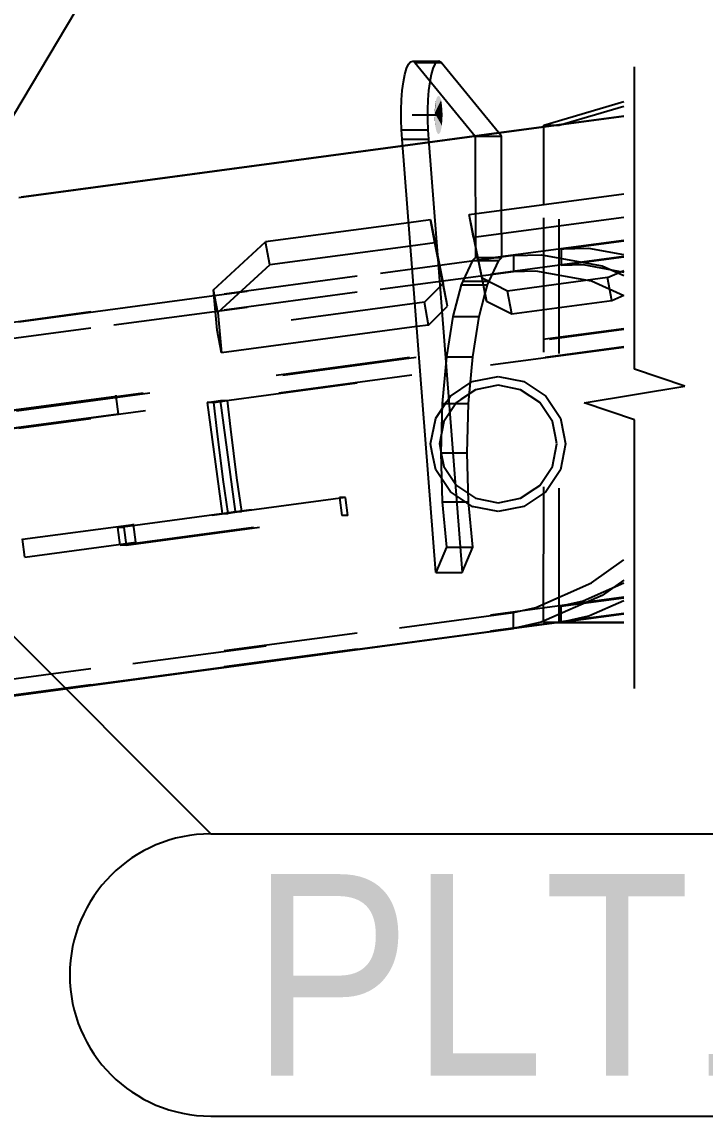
# Model space of a CAD drawing. Header units: millimetres. Extents: x 150000 to 150841, y 150000 to 150594.
# Drawn here: x 150482.17 to 150492.33, y 150444.41 to 150460.69 of the extents above; entities that cross this region are included whole.
import ezdxf

# ---------------------------------------------------------------- set-up
doc = ezdxf.new("R2010")
doc.units = ezdxf.units.MM
doc.linetypes.add('XKITLINE00', pattern=[0])
doc.linetypes.add('XKITLINE02', pattern=[4, 2, -2])
doc.styles.add('ARIAL', font='arial.ttf')

msp = doc.modelspace()

# ---------------------------------------------------------------- linework, layer by layer
at = {"color": 7, "linetype": 'XKITLINE00'}
for p, q in [((150479.375, 150454.821), (150486.594, 150466.952)), ((150480.2, 150453.388), (150484.979, 150448.607)), ((150484.979, 150448.607), (150509.536, 150448.607)), ((150484.979, 150444.407), (150509.536, 150444.407))]:
    msp.add_line(p, q, dxfattribs=at)
at = {"color": 2, "linetype": 'XKITLINE00'}
for p, q in [((150487.891, 150459.995), (150487.919, 150460.059)), ((150487.919, 150460.059), (150487.95, 150460.096)), ((150487.95, 150460.096), (150487.981, 150460.104)), ((150487.981, 150460.104), (150488.372, 150460.104)), ((150488.311, 150460.059), (150488.282, 150459.995)), ((150488.341, 150460.096), (150488.311, 150460.059)), ((150488.372, 150460.104), (150488.341, 150460.096)), ((150488.403, 150460.084), (150488.372, 150460.104)), ((150489.304, 150458.988), (150488.403, 150460.084)), ((150487.844, 150459.797), (150487.865, 150459.907)), ((150487.865, 150459.907), (150487.891, 150459.995)), ((150488.257, 150459.907), (150488.235, 150459.797)), ((150488.282, 150459.995), (150488.257, 150459.907)), ((150487.827, 150459.67), (150487.844, 150459.797)), ((150488.235, 150459.797), (150488.218, 150459.67)), ((150487.815, 150459.53), (150487.827, 150459.67)), ((150488.218, 150459.67), (150488.207, 150459.53)), ((150487.809, 150459.382), (150487.815, 150459.53)), ((150487.809, 150459.231), (150487.809, 150459.382)), ((150488.207, 150459.53), (150488.201, 150459.382)), ((150488.201, 150459.382), (150488.201, 150459.231)), ((150489.931, 150459.152), (150491.121, 150459.502)), ((150487.815, 150459.083), (150487.809, 150459.231)), ((150488.201, 150459.231), (150488.206, 150459.083)), ((150487.827, 150458.942), (150487.815, 150459.083)), ((150487.815, 150459.083), (150488.206, 150459.083)), ((150488.206, 150459.083), (150488.218, 150458.942)), ((150489.931, 150459.127), (150489.263, 150459.037)), ((150489.931, 150459.121), (150489.268, 150459.032)), ((150489.931, 150457.97), (150489.931, 150459.152)), ((150488.328, 150452.496), (150487.827, 150458.942)), ((150487.827, 150458.942), (150488.218, 150458.942)), ((150488.218, 150458.942), (150488.719, 150452.496)), ((150489.305, 150457.886), (150489.304, 150458.988)), ((150487.835, 150458.84), (150482.119, 150458.072)), ((150487.834, 150458.845), (150482.156, 150458.083)), ((150488.821, 150457.821), (150491.121, 150458.129)), ((150488.885, 150457.48), (150488.821, 150457.821)), ((150491.121, 150457.78), (150488.885, 150457.48)), ((150487.923, 150457.7), (150485.793, 150457.414)), ((150488.885, 150457.48), (150489.078, 150456.534)), ((150485.02, 150456.704), (150485.793, 150457.414)), ((150485.858, 150457.074), (150485.793, 150457.414)), ((150487.95, 150457.354), (150485.858, 150457.074)), ((150485.858, 150457.074), (150485.084, 150456.363)), ((150485.084, 150456.363), (150485.02, 150456.704)), ((150485.07, 150456.104), (150485.02, 150456.704)), ((150488.97, 150456.306), (150489.057, 150456.635)), ((150490.944, 150456.543), (150491.121, 150456.622)), ((150485.027, 150456.613), (150482.119, 150456.223)), ((150489.078, 150456.534), (150489.455, 150456.343)), ((150489.455, 150456.343), (150490.944, 150456.543)), ((150485.084, 150456.363), (150485.135, 150455.763)), ((150488.874, 150455.704), (150488.97, 150456.306)), ((150488.044, 150456.154), (150485.135, 150455.763)), ((150485.135, 150455.763), (150485.07, 150456.104)), ((150488.814, 150455.011), (150488.874, 150455.704)), ((150488.793, 150454.275), (150488.814, 150455.011)), ((150488.814, 150453.546), (150488.793, 150454.275)), ((150488.874, 150452.874), (150488.814, 150453.546)), ((150488.719, 150452.496), (150488.874, 150452.874)), ((150488.328, 150452.496), (150488.719, 150452.496)), ((150491.121, 150452.384), (150490.799, 150452.156)), ((150490.799, 150452.156), (150489.895, 150451.756)), ((150490.159, 150451.753), (150479.893, 150450.375)), ((150489.895, 150451.756), (150489.482, 150451.662)), ((150489.93, 150451.753), (150489.93, 150451.772)), ((150491.121, 150451.753), (150489.93, 150451.753)), ((150479.894, 150450.375), (150489.482, 150451.662))]:
    msp.add_line(p, q, dxfattribs=at)
at = {"color": 7, "linetype": 'XKITLINE02'}
for p, q in [((150487.981, 150460.104), (150488.012, 150460.084)), ((150488.012, 150460.084), (150488.912, 150458.988)), ((150488.012, 150460.084), (150488.403, 150460.084)), ((150490.16, 150459.152), (150491.121, 150459.434)), ((150491.121, 150459.287), (150489.931, 150459.127)), ((150491.121, 150459.281), (150489.931, 150459.121)), ((150489.931, 150459.152), (150490.16, 150459.152)), ((150490.159, 150451.753), (150490.16, 150459.152)), ((150489.263, 150459.037), (150487.834, 150458.845)), ((150489.268, 150459.032), (150487.835, 150458.84)), ((150488.912, 150458.988), (150488.915, 150457.181)), ((150488.912, 150458.988), (150489.304, 150458.988)), ((150489.93, 150451.772), (150489.931, 150457.97)), ((150489.013, 150456.875), (150488.821, 150457.821)), ((150489.306, 150457.181), (150489.305, 150457.886)), ((150488.245, 150457.743), (150487.923, 150457.7)), ((150488.309, 150457.403), (150488.245, 150457.743)), ((150488.245, 150457.743), (150488.437, 150456.797)), ((150491.121, 150457.437), (150479.85, 150455.924)), ((150490.188, 150457.306), (150491.121, 150457.432)), ((150488.309, 150457.403), (150487.95, 150457.354)), ((150488.501, 150456.457), (150488.309, 150457.403)), ((150490.601, 150457.319), (150490.188, 150457.306)), ((150490.188, 150457.306), (150490.188, 150457.067)), ((150491.121, 150457.223), (150490.601, 150457.319)), ((150491.121, 150457.198), (150479.85, 150455.685)), ((150489.483, 150457.212), (150485.027, 150456.613)), ((150488.871, 150457.139), (150488.725, 150456.832)), ((150488.915, 150457.181), (150488.871, 150457.139)), ((150488.871, 150457.139), (150489.262, 150457.139)), ((150488.915, 150457.181), (150489.306, 150457.181)), ((150489.117, 150456.832), (150489.262, 150457.139)), ((150489.262, 150457.139), (150489.306, 150457.181)), ((150489.483, 150457.212), (150489.482, 150456.972)), ((150489.483, 150457.212), (150489.896, 150457.224)), ((150489.896, 150457.224), (150490.8, 150457.058)), ((150490.188, 150457.067), (150491.121, 150457.192)), ((150489.482, 150456.972), (150479.854, 150455.68)), ((150489.814, 150456.982), (150489.482, 150456.972)), ((150490.641, 150456.83), (150489.814, 150456.982)), ((150490.188, 150457.067), (150490.519, 150457.077)), ((150490.519, 150457.077), (150491.121, 150456.966)), ((150490.8, 150457.058), (150491.121, 150456.913)), ((150490.88, 150456.884), (150491.121, 150456.992)), ((150488.437, 150456.797), (150488.155, 150456.518)), ((150488.501, 150456.457), (150488.437, 150456.797)), ((150488.725, 150456.832), (150488.703, 150456.776)), ((150488.725, 150456.832), (150489.117, 150456.832)), ((150489.391, 150456.684), (150489.013, 150456.875)), ((150489.078, 150456.534), (150489.013, 150456.875)), ((150489.094, 150456.776), (150489.117, 150456.832)), ((150490.88, 150456.884), (150489.391, 150456.684)), ((150491.121, 150456.614), (150490.641, 150456.83)), ((150490.944, 150456.543), (150490.88, 150456.884)), ((150488.703, 150456.776), (150488.578, 150456.306)), ((150488.703, 150456.776), (150489.094, 150456.776)), ((150489.057, 150456.635), (150489.094, 150456.776)), ((150489.455, 150456.343), (150489.391, 150456.684)), ((150488.155, 150456.518), (150485.07, 150456.104)), ((150488.219, 150456.177), (150488.155, 150456.518)), ((150488.219, 150456.177), (150488.501, 150456.457)), ((150488.578, 150456.306), (150488.482, 150455.704)), ((150488.578, 150456.306), (150488.97, 150456.306)), ((150481.987, 150454.902), (150491.121, 150456.128)), ((150488.219, 150456.177), (150488.044, 150456.154)), ((150482.087, 150454.902), (150491.121, 150456.115)), ((150482.023, 150454.638), (150491.121, 150455.859)), ((150491.121, 150455.846), (150482.122, 150454.638)), ((150488.482, 150455.704), (150488.422, 150455.011)), ((150488.482, 150455.704), (150488.874, 150455.704)), ((150488.542, 150455.118), (150488.868, 150455.336)), ((150488.868, 150455.336), (150489.252, 150455.413)), ((150489.252, 150455.413), (150489.637, 150455.336)), ((150489.637, 150455.336), (150489.64, 150455.335)), ((150489.637, 150455.336), (150489.811, 150455.22)), ((150488.918, 150455.216), (150488.7, 150455.07)), ((150489.252, 150455.282), (150488.918, 150455.216)), ((150489.587, 150455.216), (150489.252, 150455.282)), ((150489.871, 150455.026), (150489.587, 150455.216)), ((150489.587, 150455.216), (150489.59, 150455.214)), ((150489.811, 150455.22), (150489.963, 150455.118)), ((150483.571, 150455.117), (150481.661, 150454.861)), ((150483.571, 150455.117), (150483.57, 150455.135)), ((150483.606, 150454.852), (150483.571, 150455.117)), ((150484.924, 150455.027), (150485.122, 150455.054)), ((150485.023, 150455.027), (150484.924, 150455.027)), ((150484.924, 150455.027), (150485.145, 150453.375)), ((150485.023, 150455.027), (150485.221, 150455.054)), ((150485.071, 150454.601), (150485.023, 150455.027)), ((150485.343, 150453.402), (150485.122, 150455.054)), ((150485.122, 150455.054), (150485.221, 150455.054)), ((150485.221, 150455.054), (150485.269, 150454.627)), ((150488.324, 150454.792), (150488.491, 150455.042)), ((150488.422, 150455.011), (150488.402, 150454.275)), ((150488.422, 150455.011), (150488.814, 150455.011)), ((150488.634, 150455.026), (150488.444, 150454.742)), ((150488.491, 150455.042), (150488.542, 150455.118)), ((150488.7, 150455.07), (150488.634, 150455.026)), ((150490.06, 150454.742), (150489.871, 150455.026)), ((150489.963, 150455.118), (150490.181, 150454.792)), ((150483.606, 150454.852), (150481.697, 150454.597)), ((150483.606, 150454.852), (150483.606, 150454.87)), ((150488.247, 150454.408), (150488.324, 150454.792)), ((150488.444, 150454.742), (150488.378, 150454.408)), ((150490.104, 150454.522), (150490.06, 150454.742)), ((150490.181, 150454.792), (150490.231, 150454.539)), ((150485.163, 150453.879), (150485.071, 150454.601)), ((150485.269, 150454.627), (150485.361, 150453.906)), ((150490.127, 150454.408), (150490.104, 150454.522)), ((150490.231, 150454.539), (150490.257, 150454.408)), ((150488.273, 150454.276), (150488.247, 150454.408)), ((150488.378, 150454.408), (150488.4, 150454.293)), ((150490.06, 150454.073), (150490.127, 150454.408)), ((150490.257, 150454.408), (150490.181, 150454.023)), ((150488.324, 150454.023), (150488.273, 150454.276)), ((150488.4, 150454.293), (150488.444, 150454.073)), ((150488.402, 150454.275), (150488.422, 150453.546)), ((150488.402, 150454.275), (150488.793, 150454.275)), ((150488.542, 150453.697), (150488.324, 150454.023)), ((150488.444, 150454.073), (150488.634, 150453.789)), ((150489.871, 150453.789), (150490.06, 150454.073)), ((150490.181, 150454.023), (150490.014, 150453.773)), ((150485.234, 150453.375), (150485.163, 150453.879)), ((150485.361, 150453.906), (150485.432, 150453.402)), ((150488.693, 150453.596), (150488.542, 150453.697)), ((150488.634, 150453.789), (150488.918, 150453.6)), ((150489.587, 150453.6), (150489.805, 150453.745)), ((150489.963, 150453.697), (150489.637, 150453.479)), ((150489.805, 150453.745), (150489.871, 150453.789)), ((150490.014, 150453.773), (150489.963, 150453.697)), ((150483.594, 150453.167), (150486.894, 150453.61)), ((150486.982, 150453.61), (150483.683, 150453.167)), ((150486.982, 150453.61), (150486.894, 150453.61)), ((150486.894, 150453.61), (150486.929, 150453.346)), ((150487.018, 150453.346), (150486.982, 150453.61)), ((150488.422, 150453.546), (150488.482, 150452.874)), ((150488.422, 150453.546), (150488.814, 150453.546)), ((150488.868, 150453.479), (150488.693, 150453.596)), ((150488.918, 150453.6), (150488.921, 150453.598)), ((150488.918, 150453.6), (150489.252, 150453.533)), ((150489.252, 150453.533), (150489.587, 150453.6)), ((150485.145, 150453.375), (150485.343, 150453.402)), ((150485.145, 150453.375), (150485.234, 150453.375)), ((150485.432, 150453.402), (150485.234, 150453.375)), ((150485.343, 150453.402), (150485.432, 150453.402)), ((150489.252, 150453.403), (150488.868, 150453.479)), ((150488.868, 150453.479), (150488.871, 150453.478)), ((150489.637, 150453.479), (150489.252, 150453.403)), ((150482.175, 150452.99), (150483.827, 150453.212)), ((150483.63, 150452.903), (150486.929, 150453.346)), ((150483.718, 150452.903), (150487.018, 150453.346)), ((150483.827, 150453.212), (150483.827, 150453.218)), ((150483.862, 150452.947), (150483.827, 150453.212)), ((150487.018, 150453.346), (150486.929, 150453.346)), ((150483.683, 150453.167), (150483.594, 150453.167)), ((150483.63, 150452.903), (150483.594, 150453.167)), ((150483.683, 150453.167), (150483.718, 150452.903)), ((150482.175, 150452.99), (150482.175, 150452.997)), ((150482.21, 150452.726), (150482.175, 150452.99)), ((150482.21, 150452.726), (150483.862, 150452.947)), ((150483.718, 150452.903), (150483.63, 150452.903)), ((150483.862, 150452.947), (150483.862, 150452.954)), ((150488.482, 150452.874), (150488.328, 150452.496)), ((150488.482, 150452.874), (150488.874, 150452.874)), ((150482.21, 150452.726), (150482.21, 150452.733)), ((150490.641, 150452.342), (150491.121, 150452.683)), ((150489.813, 150451.977), (150490.641, 150452.342)), ((150491.121, 150452.338), (150490.519, 150452.071)), ((150491.121, 150452.127), (150479.85, 150450.614)), ((150490.187, 150451.996), (150491.121, 150452.121)), ((150490.519, 150452.071), (150490.187, 150451.996)), ((150490.6, 150451.851), (150491.121, 150452.081)), ((150479.854, 150450.608), (150489.482, 150451.901)), ((150489.482, 150451.901), (150489.813, 150451.977)), ((150489.482, 150451.662), (150489.482, 150451.901)), ((150490.187, 150451.996), (150490.187, 150451.757)), ((150491.121, 150451.888), (150479.85, 150450.375)), ((150491.121, 150451.888), (150479.85, 150450.375)), ((150489.93, 150451.753), (150490.159, 150451.753)), ((150490.187, 150451.757), (150490.159, 150451.753)), ((150490.159, 150451.753), (150491.121, 150451.753)), ((150490.187, 150451.757), (150491.121, 150451.882)), ((150490.187, 150451.757), (150491.121, 150451.882)), ((150490.187, 150451.757), (150490.6, 150451.851))]:
    msp.add_line(p, q, dxfattribs=at)
at = {"color": 1, "linetype": 'XKITLINE00'}
for p, q in [((150491.282, 150455.52), (150491.282, 150460.02)), ((150491.282, 150460.02), (150491.282, 150460.02)), ((150492.032, 150455.27), (150491.282, 150455.52)), ((150490.532, 150455.02), (150492.032, 150455.27)), ((150491.282, 150454.77), (150490.532, 150455.02)), ((150491.282, 150450.77), (150491.282, 150454.77))]:
    msp.add_line(p, q, dxfattribs=at)
at = {"color": 3, "linetype": 'XKITLINE00'}
msp.add_line((150487.975, 150459.305), (150488.366, 150459.305), dxfattribs=at)
at = {"color": 7, "linetype": 'XKITLINE00'}
msp.add_arc((150484.979, 150446.507), 2.1, 90, 270, dxfattribs=at)
at = {"color": 3, "linetype": 'Continuous'}
for points in [[(150488.308, 150459.333), (150488.372, 150459.587), (150488.366, 150459.588)], [(150488.308, 150459.333), (150488.366, 150459.588), (150488.36, 150459.587)], [(150488.308, 150459.333), (150488.378, 150459.583), (150488.372, 150459.587)], [(150488.308, 150459.333), (150488.36, 150459.587), (150488.355, 150459.583)], [(150488.308, 150459.333), (150488.383, 150459.576), (150488.378, 150459.583)], [(150488.308, 150459.333), (150488.355, 150459.583), (150488.349, 150459.576)], [(150488.308, 150459.333), (150488.389, 150459.567), (150488.383, 150459.576)], [(150488.308, 150459.333), (150488.349, 150459.576), (150488.344, 150459.567)], [(150488.308, 150459.333), (150488.394, 150459.555), (150488.389, 150459.567)], [(150488.308, 150459.333), (150488.344, 150459.567), (150488.338, 150459.555)], [(150488.308, 150459.333), (150488.399, 150459.54), (150488.394, 150459.555)], [(150488.308, 150459.333), (150488.338, 150459.555), (150488.333, 150459.54)], [(150488.308, 150459.333), (150488.403, 150459.524), (150488.399, 150459.54)], [(150488.308, 150459.333), (150488.333, 150459.54), (150488.329, 150459.524)], [(150488.308, 150459.333), (150488.408, 150459.505), (150488.403, 150459.524)], [(150488.308, 150459.333), (150488.329, 150459.524), (150488.324, 150459.505)], [(150488.308, 150459.333), (150488.412, 150459.485), (150488.408, 150459.505)], [(150488.308, 150459.333), (150488.324, 150459.505), (150488.321, 150459.485)], [(150488.308, 150459.333), (150488.415, 150459.462), (150488.412, 150459.485)], [(150488.308, 150459.333), (150488.321, 150459.485), (150488.317, 150459.462)], [(150488.308, 150459.333), (150488.418, 150459.438), (150488.415, 150459.462)], [(150488.308, 150459.333), (150488.317, 150459.462), (150488.314, 150459.438)], [(150488.308, 150459.333), (150488.42, 150459.413), (150488.418, 150459.438)], [(150488.308, 150459.333), (150488.314, 150459.438), (150488.312, 150459.413)], [(150488.308, 150459.333), (150488.422, 150459.387), (150488.42, 150459.413)], [(150488.308, 150459.333), (150488.312, 150459.413), (150488.31, 150459.387)], [(150488.308, 150459.333), (150488.424, 150459.36), (150488.422, 150459.387)], [(150488.308, 150459.333), (150488.31, 150459.387), (150488.308, 150459.36)], [(150488.308, 150459.333), (150488.307, 150459.305), (150488.308, 150459.277)], [(150488.308, 150459.333), (150488.425, 150459.333), (150488.424, 150459.36)], [(150488.308, 150459.333), (150488.308, 150459.277), (150488.308, 150459.25)], [(150488.308, 150459.333), (150488.308, 150459.25), (150488.31, 150459.223)], [(150488.308, 150459.333), (150488.31, 150459.223), (150488.312, 150459.196)], [(150488.308, 150459.333), (150488.312, 150459.196), (150488.314, 150459.171)], [(150488.308, 150459.333), (150488.314, 150459.171), (150488.317, 150459.147)], [(150488.308, 150459.333), (150488.317, 150459.147), (150488.321, 150459.125)], [(150488.308, 150459.333), (150488.321, 150459.125), (150488.324, 150459.104)], [(150488.308, 150459.333), (150488.324, 150459.104), (150488.329, 150459.086)], [(150488.308, 150459.333), (150488.329, 150459.086), (150488.333, 150459.069)], [(150488.308, 150459.333), (150488.333, 150459.069), (150488.338, 150459.055)], [(150488.308, 150459.333), (150488.338, 150459.055), (150488.344, 150459.043)], [(150488.308, 150459.333), (150488.344, 150459.043), (150488.349, 150459.034)], [(150488.308, 150459.333), (150488.349, 150459.034), (150488.355, 150459.027)], [(150488.308, 150459.333), (150488.355, 150459.027), (150488.36, 150459.023)], [(150488.308, 150459.333), (150488.36, 150459.023), (150488.366, 150459.021)], [(150488.308, 150459.333), (150488.366, 150459.021), (150488.372, 150459.023)], [(150488.308, 150459.333), (150488.372, 150459.023), (150488.378, 150459.027)], [(150488.308, 150459.333), (150488.378, 150459.027), (150488.383, 150459.034)], [(150488.308, 150459.333), (150488.383, 150459.034), (150488.389, 150459.043)], [(150488.308, 150459.333), (150488.389, 150459.043), (150488.394, 150459.055)], [(150488.308, 150459.333), (150488.394, 150459.055), (150488.399, 150459.069)], [(150488.308, 150459.333), (150488.399, 150459.069), (150488.403, 150459.086)], [(150488.308, 150459.333), (150488.403, 150459.086), (150488.408, 150459.104)], [(150488.308, 150459.333), (150488.408, 150459.104), (150488.412, 150459.125)], [(150488.308, 150459.333), (150488.412, 150459.125), (150488.415, 150459.147)], [(150488.308, 150459.333), (150488.415, 150459.147), (150488.418, 150459.171)], [(150488.308, 150459.333), (150488.418, 150459.171), (150488.42, 150459.196)], [(150488.308, 150459.333), (150488.42, 150459.196), (150488.422, 150459.223)], [(150488.308, 150459.333), (150488.422, 150459.223), (150488.424, 150459.25)], [(150488.308, 150459.333), (150488.424, 150459.25), (150488.425, 150459.277)], [(150488.308, 150459.333), (150488.425, 150459.277), (150488.425, 150459.305)], [(150488.308, 150459.333), (150488.425, 150459.305), (150488.425, 150459.333)]]:
    msp.add_solid(points, dxfattribs=at)

# ---------------------------------------------------------------- texts
at = {"color": 3, "style": 'ARIAL', "width": 0.85}
msp.add_text('PLT15*117.6', height=3, dxfattribs=at).set_placement((150485.579, 150445.007))

doc.saveas('drawing.dxf')
